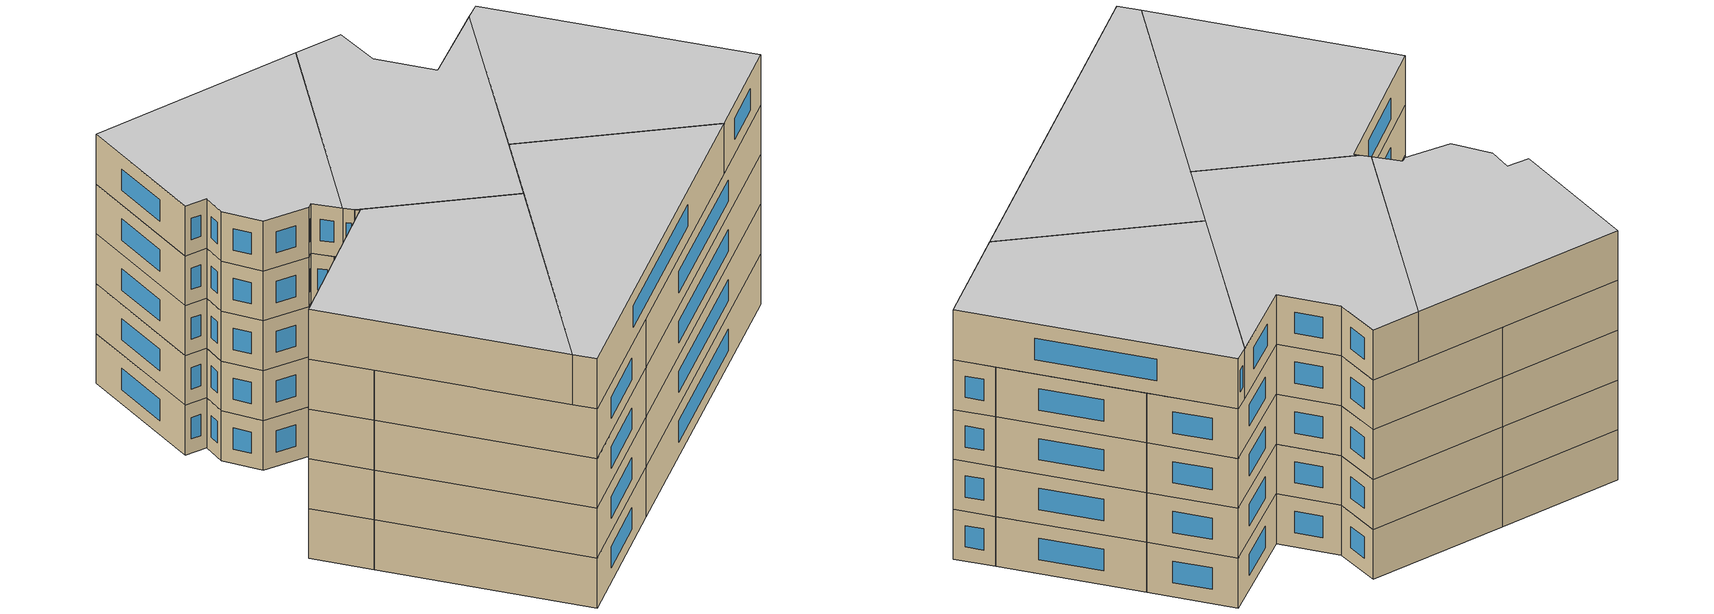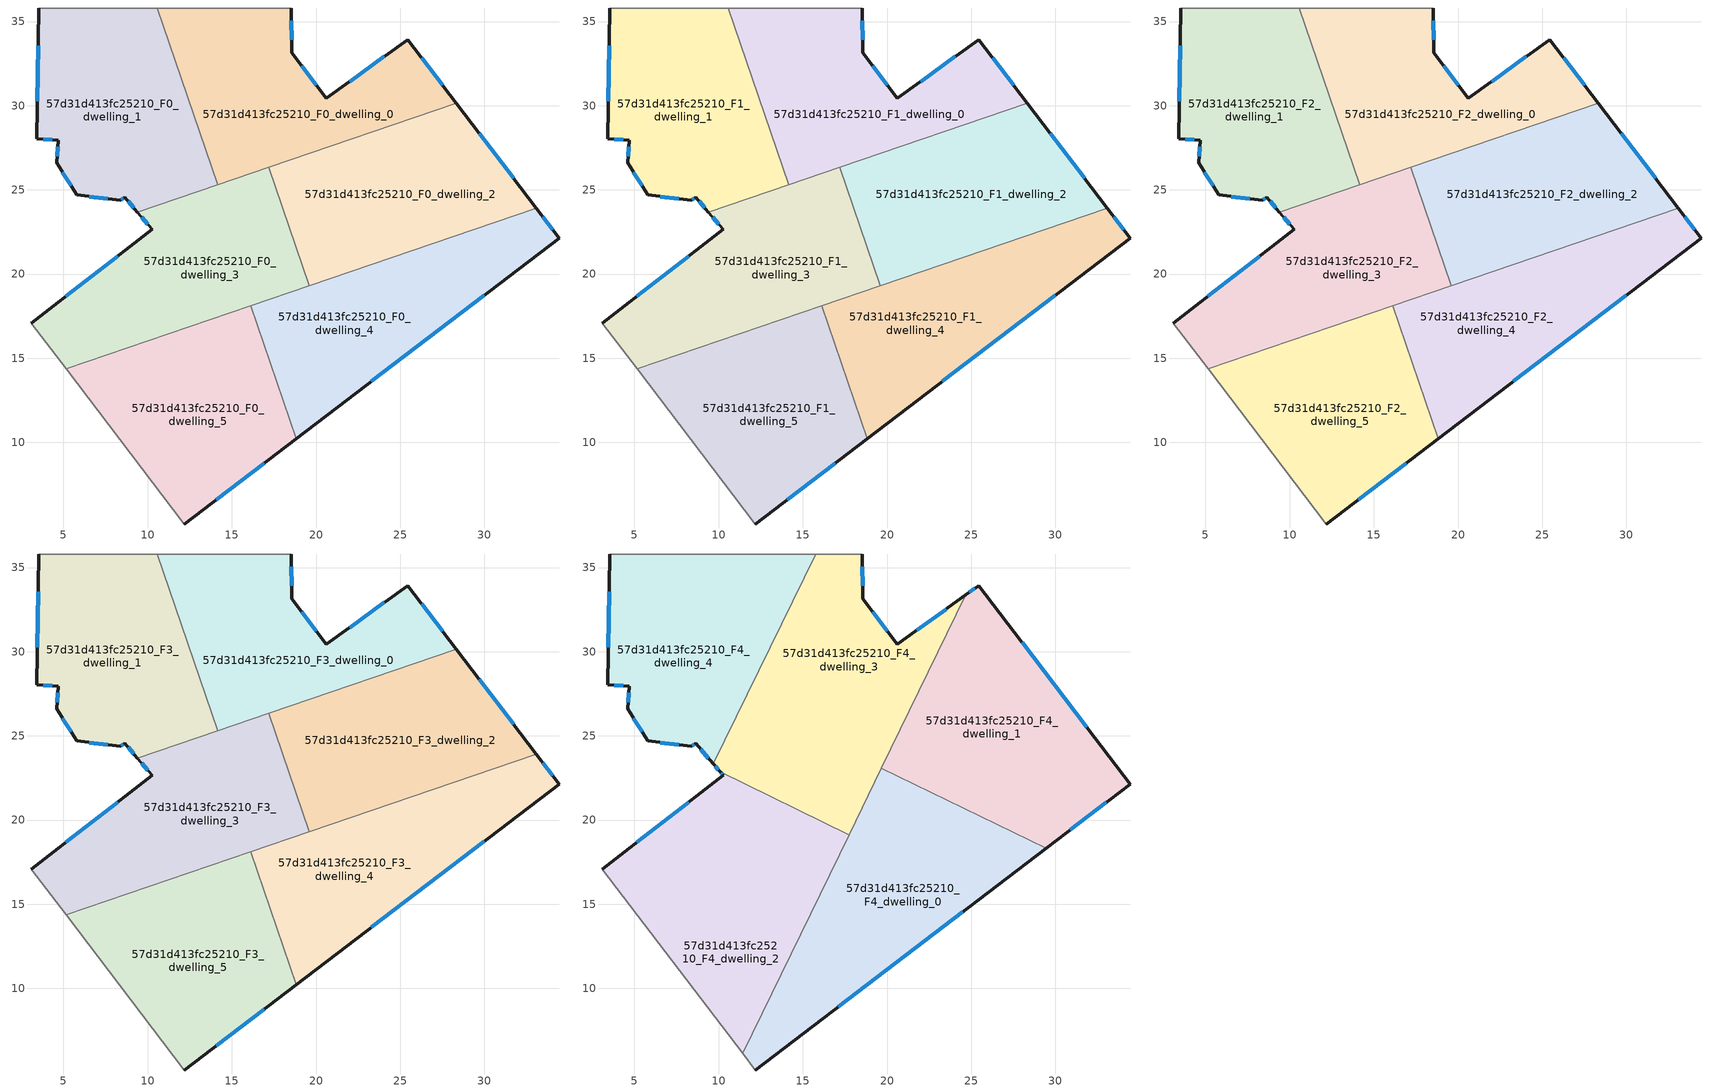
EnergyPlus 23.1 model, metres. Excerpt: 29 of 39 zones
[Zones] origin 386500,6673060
57d31d413fc25210_F0_dwelling_0
 floor ground (EU_floor_Construction): 25.45,33.93 28.34,30.14 14.16,25.3 10.58,35.79 18.53,35.8 18.57,33.14 20.61,30.43 z0
 wall outside (EU_wall_Construction): 28.34,30.14 25.45,33.93 20.61,30.43 18.57,33.14 18.53,35.8 z0:3
 wall to 57d31d413fc25210_F0_dwelling_1 (EU_wall_Construction): 10.58,35.79 14.16,25.3 z0:3
 wall adiabatic (EU_wall_Construction): 18.53,35.8 10.58,35.79 z0:3
 wall to 57d31d413fc25210_F0_dwelling_2 (EU_wall_Construction): 17.21,26.34 28.34,30.14 z0:3
 wall to 57d31d413fc25210_F0_dwelling_3 (EU_wall_Construction): 14.16,25.3 17.21,26.34 z0:3
 window (EU_Window_Construction): 24.06,32.93 21.99,31.43 / 27.51,31.22 26.27,32.85 / 18.56,33.9 18.54,35.04 / 20.03,31.2 19.15,32.37 z0.86:2.14
57d31d413fc25210_F0_dwelling_1
 floor ground (EU_floor_Construction): 10.58,35.79 14.16,25.3 9.4,23.67 8.63,24.58 8.37,24.37 5.8,24.7 4.6,26.61 4.69,27.96 3.42,28.04 3.53,35.78 z0
 wall outside (EU_wall_Construction): 3.53,35.78 3.42,28.04 4.69,27.96 4.6,26.61 5.8,24.7 8.37,24.37 8.63,24.58 9.4,23.67 z0:3
 wall adiabatic (EU_wall_Construction): 10.58,35.79 3.53,35.78 z0:3
 wall to 57d31d413fc25210_F0_dwelling_3 (EU_wall_Construction): 9.4,23.67 14.16,25.3 z0:3
 window (EU_Window_Construction): 4.67,27.57 4.63,26.99 / 3.79,28.02 4.33,27.98 / 3.5,33.57 3.45,30.25 / 8.85,24.32 9.18,23.93 / 8.44,24.43 8.56,24.52 / 6.53,24.61 7.64,24.46 / 4.94,26.06 5.46,25.24 z0.86:2.14
57d31d413fc25210_F0_dwelling_2
 floor ground (EU_floor_Construction): 28.34,30.14 33.09,23.91 19.61,19.3 17.21,26.34 z0
 wall outside (EU_wall_Construction): 33.09,23.91 28.34,30.14 z0:3
 wall to 57d31d413fc25210_F0_dwelling_3 (EU_wall_Construction): 17.21,26.34 19.61,19.3 z0:3
 wall to 57d31d413fc25210_F0_dwelling_4 (EU_wall_Construction): 19.61,19.3 33.09,23.91 z0:3
 window (EU_Window_Construction): 31.73,25.69 29.7,28.36 z0.86:2.14
57d31d413fc25210_F0_dwelling_3
 floor ground (EU_floor_Construction): 17.21,26.34 19.61,19.3 5.16,14.37 3.09,17.08 10.27,22.66 9.4,23.67 z0
 wall outside (EU_wall_Construction): 9.4,23.67 10.27,22.66 3.09,17.08 z0:3
 wall adiabatic (EU_wall_Construction): 3.09,17.08 5.16,14.37 z0:3
 wall to 57d31d413fc25210_F0_dwelling_5 (EU_wall_Construction): 5.16,14.37 16.12,18.12 z0:3
 wall to 57d31d413fc25210_F0_dwelling_4 (EU_wall_Construction): 16.12,18.12 19.61,19.3 z0:3
 window (EU_Window_Construction): 8.22,21.07 5.14,18.67 / 9.65,23.38 10.02,22.95 z0.86:2.14
57d31d413fc25210_F0_dwelling_4
 floor ground (EU_floor_Construction): 33.09,23.91 34.44,22.14 18.82,10.22 16.12,18.12 z0
 wall outside (EU_wall_Construction): 18.82,10.22 34.44,22.14 33.09,23.91 z0:3
 wall to 57d31d413fc25210_F0_dwelling_5 (EU_wall_Construction): 16.12,18.12 18.82,10.22 z0:3
 window (EU_Window_Construction): 34.06,22.64 33.48,23.4 / 23.28,13.62 29.98,18.73 z0.86:2.14
57d31d413fc25210_F0_dwelling_5
 floor ground (EU_floor_Construction): 16.12,18.12 18.82,10.22 12.19,5.16 5.16,14.37 z0
 wall outside (EU_wall_Construction): 12.19,5.16 18.82,10.22 z0:3
 wall adiabatic (EU_wall_Construction): 5.16,14.37 12.19,5.16 z0:3
 window (EU_Window_Construction): 14.08,6.6 16.92,8.77 z0.86:2.14
57d31d413fc25210_F1_dwelling_0
 floor to 57d31d413fc25210_F0_dwelling_0 (EU_floor_Construction): 25.45,33.93 28.34,30.14 14.16,25.3 10.58,35.79 18.53,35.8 18.57,33.14 20.61,30.43 z3
 wall outside (EU_wall_Construction): 28.34,30.14 25.45,33.93 20.61,30.43 18.57,33.14 18.53,35.8 z3:6
 wall to 57d31d413fc25210_F1_dwelling_1 (EU_wall_Construction): 10.58,35.79 14.16,25.3 z3:6
 wall adiabatic (EU_wall_Construction): 18.53,35.8 10.58,35.79 z3:6
 wall to 57d31d413fc25210_F1_dwelling_2 (EU_wall_Construction): 17.21,26.34 28.34,30.14 z3:6
 wall to 57d31d413fc25210_F1_dwelling_3 (EU_wall_Construction): 14.16,25.3 17.21,26.34 z3:6
 window (EU_Window_Construction): 24.06,32.93 21.99,31.43 / 27.51,31.22 26.27,32.85 / 18.56,33.9 18.54,35.04 / 20.03,31.2 19.15,32.37 z3.86:5.14
57d31d413fc25210_F1_dwelling_1
 floor to 57d31d413fc25210_F0_dwelling_1 (EU_floor_Construction): 10.58,35.79 14.16,25.3 9.4,23.67 8.63,24.58 8.37,24.37 5.8,24.7 4.6,26.61 4.69,27.96 3.42,28.04 3.53,35.78 z3
 wall outside (EU_wall_Construction): 3.53,35.78 3.42,28.04 4.69,27.96 4.6,26.61 5.8,24.7 8.37,24.37 8.63,24.58 9.4,23.67 z3:6
 wall adiabatic (EU_wall_Construction): 10.58,35.79 3.53,35.78 z3:6
 wall to 57d31d413fc25210_F1_dwelling_3 (EU_wall_Construction): 9.4,23.67 14.16,25.3 z3:6
 window (EU_Window_Construction): 4.67,27.57 4.63,26.99 / 3.79,28.02 4.33,27.98 / 3.5,33.57 3.45,30.25 / 8.85,24.32 9.18,23.93 / 8.44,24.43 8.56,24.52 / 6.53,24.61 7.64,24.46 / 4.94,26.06 5.46,25.24 z3.86:5.14
57d31d413fc25210_F1_dwelling_2
 floor to 57d31d413fc25210_F0_dwelling_2 (EU_floor_Construction): 28.34,30.14 33.09,23.91 19.61,19.3 17.21,26.34 z3
 wall outside (EU_wall_Construction): 33.09,23.91 28.34,30.14 z3:6
 wall to 57d31d413fc25210_F1_dwelling_3 (EU_wall_Construction): 17.21,26.34 19.61,19.3 z3:6
 wall to 57d31d413fc25210_F1_dwelling_4 (EU_wall_Construction): 19.61,19.3 33.09,23.91 z3:6
 window (EU_Window_Construction): 31.73,25.69 29.7,28.36 z3.86:5.14
57d31d413fc25210_F1_dwelling_3
 floor to 57d31d413fc25210_F0_dwelling_3 (EU_floor_Construction): 17.21,26.34 19.61,19.3 5.16,14.37 3.09,17.08 10.27,22.66 9.4,23.67 z3
 wall outside (EU_wall_Construction): 9.4,23.67 10.27,22.66 3.09,17.08 z3:6
 wall adiabatic (EU_wall_Construction): 3.09,17.08 5.16,14.37 z3:6
 wall to 57d31d413fc25210_F1_dwelling_5 (EU_wall_Construction): 5.16,14.37 16.12,18.12 z3:6
 wall to 57d31d413fc25210_F1_dwelling_4 (EU_wall_Construction): 16.12,18.12 19.61,19.3 z3:6
 window (EU_Window_Construction): 8.22,21.07 5.14,18.67 / 9.65,23.38 10.02,22.95 z3.86:5.14
57d31d413fc25210_F1_dwelling_4
 floor to 57d31d413fc25210_F0_dwelling_4 (EU_floor_Construction): 33.09,23.91 34.44,22.14 18.82,10.22 16.12,18.12 z3
 wall outside (EU_wall_Construction): 18.82,10.22 34.44,22.14 33.09,23.91 z3:6
 wall to 57d31d413fc25210_F1_dwelling_5 (EU_wall_Construction): 16.12,18.12 18.82,10.22 z3:6
 window (EU_Window_Construction): 34.06,22.64 33.48,23.4 / 23.28,13.62 29.98,18.73 z3.86:5.14
57d31d413fc25210_F1_dwelling_5
 floor to 57d31d413fc25210_F0_dwelling_5 (EU_floor_Construction): 16.12,18.12 18.82,10.22 12.19,5.16 5.16,14.37 z3
 wall outside (EU_wall_Construction): 12.19,5.16 18.82,10.22 z3:6
 wall adiabatic (EU_wall_Construction): 5.16,14.37 12.19,5.16 z3:6
 window (EU_Window_Construction): 14.08,6.6 16.92,8.77 z3.86:5.14
57d31d413fc25210_F2_dwelling_0
 floor to 57d31d413fc25210_F1_dwelling_0 (EU_floor_Construction): 25.45,33.93 28.34,30.14 14.16,25.3 10.58,35.79 18.53,35.8 18.57,33.14 20.61,30.43 z6
 wall outside (EU_wall_Construction): 28.34,30.14 25.45,33.93 20.61,30.43 18.57,33.14 18.53,35.8 z6:9
 wall to 57d31d413fc25210_F2_dwelling_1 (EU_wall_Construction): 10.58,35.79 14.16,25.3 z6:9
 wall adiabatic (EU_wall_Construction): 18.53,35.8 10.58,35.79 z6:9
 wall to 57d31d413fc25210_F2_dwelling_2 (EU_wall_Construction): 17.21,26.34 28.34,30.14 z6:9
 wall to 57d31d413fc25210_F2_dwelling_3 (EU_wall_Construction): 14.16,25.3 17.21,26.34 z6:9
 window (EU_Window_Construction): 24.06,32.93 21.99,31.43 / 27.51,31.22 26.27,32.85 / 18.56,33.9 18.54,35.04 / 20.03,31.2 19.15,32.37 z6.86:8.14
57d31d413fc25210_F2_dwelling_1
 floor to 57d31d413fc25210_F1_dwelling_1 (EU_floor_Construction): 10.58,35.79 14.16,25.3 9.4,23.67 8.63,24.58 8.37,24.37 5.8,24.7 4.6,26.61 4.69,27.96 3.42,28.04 3.53,35.78 z6
 wall outside (EU_wall_Construction): 3.53,35.78 3.42,28.04 4.69,27.96 4.6,26.61 5.8,24.7 8.37,24.37 8.63,24.58 9.4,23.67 z6:9
 wall adiabatic (EU_wall_Construction): 10.58,35.79 3.53,35.78 z6:9
 wall to 57d31d413fc25210_F2_dwelling_3 (EU_wall_Construction): 9.4,23.67 14.16,25.3 z6:9
 window (EU_Window_Construction): 4.67,27.57 4.63,26.99 / 3.79,28.02 4.33,27.98 / 3.5,33.57 3.45,30.25 / 8.85,24.32 9.18,23.93 / 8.44,24.43 8.56,24.52 / 6.53,24.61 7.64,24.46 / 4.94,26.06 5.46,25.24 z6.86:8.14
57d31d413fc25210_F2_dwelling_2
 floor to 57d31d413fc25210_F1_dwelling_2 (EU_floor_Construction): 28.34,30.14 33.09,23.91 19.61,19.3 17.21,26.34 z6
 wall outside (EU_wall_Construction): 33.09,23.91 28.34,30.14 z6:9
 wall to 57d31d413fc25210_F2_dwelling_3 (EU_wall_Construction): 17.21,26.34 19.61,19.3 z6:9
 wall to 57d31d413fc25210_F2_dwelling_4 (EU_wall_Construction): 19.61,19.3 33.09,23.91 z6:9
 window (EU_Window_Construction): 31.73,25.69 29.7,28.36 z6.86:8.14
57d31d413fc25210_F2_dwelling_3
 floor to 57d31d413fc25210_F1_dwelling_3 (EU_floor_Construction): 17.21,26.34 19.61,19.3 5.16,14.37 3.09,17.08 10.27,22.66 9.4,23.67 z6
 wall outside (EU_wall_Construction): 9.4,23.67 10.27,22.66 3.09,17.08 z6:9
 wall adiabatic (EU_wall_Construction): 3.09,17.08 5.16,14.37 z6:9
 wall to 57d31d413fc25210_F2_dwelling_5 (EU_wall_Construction): 5.16,14.37 16.12,18.12 z6:9
 wall to 57d31d413fc25210_F2_dwelling_4 (EU_wall_Construction): 16.12,18.12 19.61,19.3 z6:9
 window (EU_Window_Construction): 8.22,21.07 5.14,18.67 / 9.65,23.38 10.02,22.95 z6.86:8.14
57d31d413fc25210_F2_dwelling_4
 floor to 57d31d413fc25210_F1_dwelling_4 (EU_floor_Construction): 33.09,23.91 34.44,22.14 18.82,10.22 16.12,18.12 z6
 wall outside (EU_wall_Construction): 18.82,10.22 34.44,22.14 33.09,23.91 z6:9
 wall to 57d31d413fc25210_F2_dwelling_5 (EU_wall_Construction): 16.12,18.12 18.82,10.22 z6:9
 window (EU_Window_Construction): 34.06,22.64 33.48,23.4 / 23.28,13.62 29.98,18.73 z6.86:8.14
57d31d413fc25210_F2_dwelling_5
 floor to 57d31d413fc25210_F1_dwelling_5 (EU_floor_Construction): 16.12,18.12 18.82,10.22 12.19,5.16 5.16,14.37 z6
 wall outside (EU_wall_Construction): 12.19,5.16 18.82,10.22 z6:9
 wall adiabatic (EU_wall_Construction): 5.16,14.37 12.19,5.16 z6:9
 window (EU_Window_Construction): 14.08,6.6 16.92,8.77 z6.86:8.14
57d31d413fc25210_F3_dwelling_0
 floor to 57d31d413fc25210_F2_dwelling_0 (EU_floor_Construction): 25.45,33.93 28.34,30.14 14.16,25.3 10.58,35.79 18.53,35.8 18.57,33.14 20.61,30.43 z9
 wall outside (EU_wall_Construction): 28.34,30.14 25.45,33.93 20.61,30.43 18.57,33.14 18.53,35.8 z9:12
 wall to 57d31d413fc25210_F3_dwelling_1 (EU_wall_Construction): 10.58,35.79 14.16,25.3 z9:12
 wall adiabatic (EU_wall_Construction): 18.53,35.8 10.58,35.79 z9:12
 wall to 57d31d413fc25210_F3_dwelling_2 (EU_wall_Construction): 17.21,26.34 28.34,30.14 z9:12
 wall to 57d31d413fc25210_F3_dwelling_3 (EU_wall_Construction): 14.16,25.3 17.21,26.34 z9:12
 window (EU_Window_Construction): 24.06,32.93 21.99,31.43 / 27.51,31.22 26.27,32.85 / 18.56,33.9 18.54,35.04 / 20.03,31.2 19.15,32.37 z9.86:11.14
57d31d413fc25210_F3_dwelling_1
 floor to 57d31d413fc25210_F2_dwelling_1 (EU_floor_Construction): 10.58,35.79 14.16,25.3 9.4,23.67 8.63,24.58 8.37,24.37 5.8,24.7 4.6,26.61 4.69,27.96 3.42,28.04 3.53,35.78 z9
 wall outside (EU_wall_Construction): 3.53,35.78 3.42,28.04 4.69,27.96 4.6,26.61 5.8,24.7 8.37,24.37 8.63,24.58 9.4,23.67 z9:12
 wall adiabatic (EU_wall_Construction): 10.58,35.79 3.53,35.78 z9:12
 wall to 57d31d413fc25210_F3_dwelling_3 (EU_wall_Construction): 9.4,23.67 14.16,25.3 z9:12
 window (EU_Window_Construction): 4.67,27.57 4.63,26.99 / 3.79,28.02 4.33,27.98 / 3.5,33.57 3.45,30.25 / 8.85,24.32 9.18,23.93 / 8.44,24.43 8.56,24.52 / 6.53,24.61 7.64,24.46 / 4.94,26.06 5.46,25.24 z9.86:11.14
57d31d413fc25210_F3_dwelling_2
 floor to 57d31d413fc25210_F2_dwelling_2 (EU_floor_Construction): 28.34,30.14 33.09,23.91 19.61,19.3 17.21,26.34 z9
 wall outside (EU_wall_Construction): 33.09,23.91 28.34,30.14 z9:12
 wall to 57d31d413fc25210_F3_dwelling_3 (EU_wall_Construction): 17.21,26.34 19.61,19.3 z9:12
 wall to 57d31d413fc25210_F3_dwelling_4 (EU_wall_Construction): 19.61,19.3 33.09,23.91 z9:12
 window (EU_Window_Construction): 31.73,25.69 29.7,28.36 z9.86:11.14
57d31d413fc25210_F3_dwelling_3
 floor to 57d31d413fc25210_F2_dwelling_3 (EU_floor_Construction): 17.21,26.34 19.61,19.3 5.16,14.37 3.09,17.08 10.27,22.66 9.4,23.67 z9
 wall outside (EU_wall_Construction): 9.4,23.67 10.27,22.66 3.09,17.08 z9:12
 wall adiabatic (EU_wall_Construction): 3.09,17.08 5.16,14.37 z9:12
 wall to 57d31d413fc25210_F3_dwelling_5 (EU_wall_Construction): 5.16,14.37 16.12,18.12 z9:12
 wall to 57d31d413fc25210_F3_dwelling_4 (EU_wall_Construction): 16.12,18.12 19.61,19.3 z9:12
 window (EU_Window_Construction): 8.22,21.07 5.14,18.67 / 9.65,23.38 10.02,22.95 z9.86:11.14
57d31d413fc25210_F3_dwelling_4
 floor to 57d31d413fc25210_F2_dwelling_4 (EU_floor_Construction): 33.09,23.91 34.44,22.14 18.82,10.22 16.12,18.12 z9
 wall outside (EU_wall_Construction): 18.82,10.22 34.44,22.14 33.09,23.91 z9:12
 wall to 57d31d413fc25210_F3_dwelling_5 (EU_wall_Construction): 16.12,18.12 18.82,10.22 z9:12
 window (EU_Window_Construction): 34.06,22.64 33.48,23.4 / 23.28,13.62 29.98,18.73 z9.86:11.14
57d31d413fc25210_F3_dwelling_5
 floor to 57d31d413fc25210_F2_dwelling_5 (EU_floor_Construction): 16.12,18.12 18.82,10.22 12.19,5.16 5.16,14.37 z9
 wall outside (EU_wall_Construction): 12.19,5.16 18.82,10.22 z9:12
 wall adiabatic (EU_wall_Construction): 5.16,14.37 12.19,5.16 z9:12
 window (EU_Window_Construction): 14.08,6.6 16.92,8.77 z9.86:11.14
 ceiling adiabatic (EU_roof_Construction): 11.42,6.16 16.59,16.76 16.12,18.12 5.16,14.37 z12
57d31d413fc25210_F4_dwelling_0
 floor to 57d31d413fc25210_F3_dwelling_4 (EU_floor_Construction): 29.44,18.32 18.82,10.22 16.59,16.76 17.47,18.57 24.2,20.87 z12
 floor to 57d31d413fc25210_F3_dwelling_5 (EU_floor_Construction): 16.59,16.76 18.82,10.22 12.19,5.16 11.42,6.16 z12
 floor to 57d31d413fc25210_F3_dwelling_2 (EU_floor_Construction): 24.2,20.87 19.61,19.3 18.87,21.46 19.66,23.08 z12
 floor to 57d31d413fc25210_F3_dwelling_3 (EU_floor_Construction): 18.87,21.46 19.61,19.3 17.47,18.57 z12
 wall outside (EU_wall_Construction): 12.19,5.16 29.44,18.32 z12:15
 wall to 57d31d413fc25210_F4_dwelling_1 (EU_wall_Construction): 29.44,18.32 19.66,23.08 z12:15
 wall adiabatic (EU_wall_Construction): 11.42,6.16 12.19,5.16 z12:15
 wall to 57d31d413fc25210_F4_dwelling_2 (EU_wall_Construction): 17.74,19.14 11.42,6.16 z12:15
 wall to 57d31d413fc25210_F4_dwelling_3 (EU_wall_Construction): 19.66,23.08 17.74,19.14 z12:15
 window (EU_Window_Construction): 17.12,8.92 24.51,14.56 z12.86:14.14
 ceiling to 57d31d413fc25210_F5_dwelling_0 (EU_floor_Construction): 29.44,18.32 19.66,23.08 11.42,6.16 12.19,5.16 z15
57d31d413fc25210_F4_dwelling_1
 floor to 57d31d413fc25210_F3_dwelling_2 (EU_floor_Construction): 28.34,30.14 33.09,23.91 24.2,20.87 19.66,23.08 22.05,27.99 z12
 floor to 57d31d413fc25210_F3_dwelling_0 (EU_floor_Construction): 25.45,33.93 28.34,30.14 22.05,27.99 24.67,33.37 z12
 floor to 57d31d413fc25210_F3_dwelling_4 (EU_floor_Construction): 33.09,23.91 34.44,22.14 29.44,18.32 24.2,20.87 z12
 wall outside (EU_wall_Construction): 29.44,18.32 34.44,22.14 25.45,33.93 24.67,33.37 z12:15
 wall to 57d31d413fc25210_F4_dwelling_3 (EU_wall_Construction): 24.67,33.37 19.66,23.08 z12:15
 window (EU_Window_Construction): 31.87,25.51 28.02,30.56 / 30.87,19.41 33.01,21.05 / 25.23,33.77 24.89,33.53 z12.86:14.14
 ceiling to 57d31d413fc25210_F5_dwelling_1 (EU_floor_Construction): 34.44,22.14 25.45,33.93 24.67,33.37 19.66,23.08 29.44,18.32 z15
57d31d413fc25210_F4_dwelling_2
 floor adiabatic (EU_floor_Construction): 16.12,18.12 16.59,16.76 11.42,6.16 5.16,14.37 z12
 floor to 57d31d413fc25210_F3_dwelling_3 (EU_floor_Construction): 17.74,19.14 17.47,18.57 5.16,14.37 3.09,17.08 10.27,22.66 10.09,22.86 z12
 floor to 57d31d413fc25210_F3_dwelling_4 (EU_floor_Construction): 17.47,18.57 16.59,16.76 16.12,18.12 z12
 wall outside (EU_wall_Construction): 10.09,22.86 10.27,22.66 3.09,17.08 z12:15
 wall to 57d31d413fc25210_F4_dwelling_3 (EU_wall_Construction): 17.74,19.14 10.09,22.86 z12:15
 wall adiabatic (EU_wall_Construction): 3.09,17.08 11.42,6.16 z12:15
 window (EU_Window_Construction): 8.22,21.07 5.14,18.67 / 10.14,22.8 10.22,22.72 z12.86:14.14
 ceiling to 57d31d413fc25210_F5_dwelling_2 (EU_floor_Construction): 11.42,6.16 17.74,19.14 10.09,22.86 10.27,22.66 3.09,17.08 z15
57d31d413fc25210_F4_dwelling_3
 floor to 57d31d413fc25210_F3_dwelling_0 (EU_floor_Construction): 24.67,33.37 22.05,27.99 14.16,25.3 12.72,29.54 15.76,35.8 18.53,35.8 18.57,33.14 20.61,30.43 z12
 floor to 57d31d413fc25210_F3_dwelling_2 (EU_floor_Construction): 22.05,27.99 18.87,21.46 17.21,26.34 z12
 floor to 57d31d413fc25210_F3_dwelling_1 (EU_floor_Construction): 12.72,29.54 14.16,25.3 9.95,23.86 z12
 floor to 57d31d413fc25210_F3_dwelling_3 (EU_floor_Construction): 17.21,26.34 18.87,21.46 17.74,19.14 10.09,22.86 9.69,23.33 9.95,23.86 z12
 wall outside (EU_wall_Construction): 24.67,33.37 20.61,30.43 18.57,33.14 18.53,35.8 / 9.69,23.33 10.09,22.86 z12:15
 wall to 57d31d413fc25210_F4_dwelling_4 (EU_wall_Construction): 15.76,35.8 9.69,23.33 z12:15
 wall adiabatic (EU_wall_Construction): 18.53,35.8 15.76,35.8 z12:15
 window (EU_Window_Construction): 20.03,31.2 19.15,32.37 / 23.51,32.53 21.77,31.27 / 9.81,23.2 9.98,23 / 18.56,33.9 18.54,35.04 z12.86:14.14
 ceiling to 57d31d413fc25210_F5_dwelling_3 (EU_floor_Construction): 17.74,19.14 24.67,33.37 20.61,30.43 18.57,33.14 18.53,35.8 15.76,35.8 9.69,23.33 10.09,22.86 z15
57d31d413fc25210_F4_dwelling_4
 floor to 57d31d413fc25210_F3_dwelling_1 (EU_floor_Construction): 10.58,35.79 12.72,29.54 9.95,23.86 9.4,23.68 8.63,24.58 8.37,24.37 5.8,24.7 4.6,26.61 4.69,27.96 3.42,28.04 3.53,35.78 z12
 floor to 57d31d413fc25210_F3_dwelling_0 (EU_floor_Construction): 15.76,35.8 12.72,29.54 10.58,35.79 z12
 floor to 57d31d413fc25210_F3_dwelling_3 (EU_floor_Construction): 9.95,23.86 9.69,23.33 9.4,23.68 z12
 wall outside (EU_wall_Construction): 3.53,35.78 3.42,28.04 4.69,27.96 4.6,26.61 5.8,24.7 8.37,24.37 8.63,24.58 9.69,23.33 z12:15
 wall adiabatic (EU_wall_Construction): 15.76,35.8 3.53,35.78 z12:15
 window (EU_Window_Construction): 4.94,26.06 5.46,25.24 / 4.67,27.57 4.63,26.99 / 3.79,28.02 4.33,27.98 / 3.5,33.57 3.45,30.25 / 8.93,24.22 9.39,23.69 / 8.44,24.43 8.56,24.52 / 6.53,24.61 7.64,24.46 z12.86:14.14
 ceiling to 57d31d413fc25210_F5_dwelling_4 (EU_floor_Construction): 9.69,23.33 15.76,35.8 3.53,35.78 3.42,28.04 4.69,27.96 4.6,26.61 5.8,24.7 8.37,24.37 8.63,24.58 z15
[Building]
EU S2 Campaign: North Axis=0; Terrain=City; Solar Distribution=FullExterior
[Site:Location]
Helsinki-Vantaa.AP: Latitude=60.317; Longitude=24.963; Time Zone=2; Elevation=54.6
[SizingPeriod:WeatherFileDays]
AnnualSizingPeriod: Begin Month=1; Begin Day of Month=1; End Month=12; End Day of Month=31; Day of Week for Start Day=Monday; Use Weather File Daylight Saving Period=No; Use Weather File Rain and Snow Indicators=No
[MATERIAL]
EU_InternalMass_Material: Roughness=MediumRough; Thickness=0.1; Conductivity=1; Density=1800; Specific Heat=900; Thermal Absorptance=0.9; Solar Absorptance=0.7; Visible Absorptance=0.7
[MATERIAL:NOMASS] Roughness=MediumRough; Thermal Absorptance=0.9; Solar Absorptance=0.7; Visible Absorptance=0.7
Name | Thermal Resistance
EU_wall_NoMass | 1.10183
EU_roof_NoMass; EU_floor_NoMass | 1.70606
[WINDOWMATERIAL:SIMPLEGLAZINGSYSTEM]
EU_Window_SimpleGlazing: UFactor=3.11035; Solar Heat Gain Coefficient=0.8; Visible Transmittance=0.8
[CONSTRUCTION]
EU_wall_Construction: EU_wall_NoMass
EU_roof_Construction: EU_roof_NoMass
EU_floor_Construction: EU_floor_NoMass
EU_Window_Construction: EU_Window_SimpleGlazing
EU_InternalMass_Construction: EU_InternalMass_Material
[ZONE] Type=1; Multiplier=1; Ceiling Height=autocalculate; Floor Area=autocalculate; Part of Total Floor Area=Yes
Name | Volume
57d31d413fc25210_F0_dwelling_0; 57d31d413fc25210_F1_dwelling_0; 57d31d413fc25210_F2_dwelling_0; 57d31d413fc25210_F3_dwelling_0 | 290.093
57d31d413fc25210_F4_dwelling_0 | 348.089
57d31d413fc25210_F0_dwelling_1; 57d31d413fc25210_F1_dwelling_1; 57d31d413fc25210_F2_dwelling_1; 57d31d413fc25210_F3_dwelling_1 | 290.08
57d31d413fc25210_F4_dwelling_1 | 348.073
57d31d413fc25210_F0_dwelling_2; 57d31d413fc25210_F1_dwelling_2; 57d31d413fc25210_F2_dwelling_2; 57d31d413fc25210_F3_dwelling_2 | 290.047
57d31d413fc25210_F4_dwelling_2 | 367.548
57d31d413fc25210_F0_dwelling_3; 57d31d413fc25210_F1_dwelling_3; 57d31d413fc25210_F2_dwelling_3; 57d31d413fc25210_F3_dwelling_3 | 290.068
57d31d413fc25210_F4_dwelling_3 | 367.556
57d31d413fc25210_F0_dwelling_4; 57d31d413fc25210_F1_dwelling_4; 57d31d413fc25210_F2_dwelling_4; 57d31d413fc25210_F3_dwelling_4 | 290.058
57d31d413fc25210_F4_dwelling_4 | 309.133
57d31d413fc25210_F0_dwelling_5; 57d31d413fc25210_F1_dwelling_5; 57d31d413fc25210_F2_dwelling_5; 57d31d413fc25210_F3_dwelling_5 | 290.059
[INTERNALMASS] Construction=EU_InternalMass_Construction
Name | Zone or ZoneList | Surface Area
57d31d413fc25210_F0_dwelling_0_EU_InternalMass | 57d31d413fc25210_F0_dwelling_0 | 96.6978
57d31d413fc25210_F0_dwelling_1_EU_InternalMass | 57d31d413fc25210_F0_dwelling_1 | 96.6931
57d31d413fc25210_F0_dwelling_2_EU_InternalMass | 57d31d413fc25210_F0_dwelling_2 | 96.6824
57d31d413fc25210_F0_dwelling_3_EU_InternalMass | 57d31d413fc25210_F0_dwelling_3 | 96.6891
57d31d413fc25210_F0_dwelling_4_EU_InternalMass | 57d31d413fc25210_F0_dwelling_4 | 96.6862
57d31d413fc25210_F0_dwelling_5_EU_InternalMass | 57d31d413fc25210_F0_dwelling_5 | 96.6862
57d31d413fc25210_F1_dwelling_0_EU_InternalMass | 57d31d413fc25210_F1_dwelling_0 | 96.6978
57d31d413fc25210_F1_dwelling_1_EU_InternalMass | 57d31d413fc25210_F1_dwelling_1 | 96.6931
57d31d413fc25210_F1_dwelling_2_EU_InternalMass | 57d31d413fc25210_F1_dwelling_2 | 96.6824
57d31d413fc25210_F1_dwelling_3_EU_InternalMass | 57d31d413fc25210_F1_dwelling_3 | 96.6891
57d31d413fc25210_F1_dwelling_4_EU_InternalMass | 57d31d413fc25210_F1_dwelling_4 | 96.6862
57d31d413fc25210_F1_dwelling_5_EU_InternalMass | 57d31d413fc25210_F1_dwelling_5 | 96.6862
57d31d413fc25210_F2_dwelling_0_EU_InternalMass | 57d31d413fc25210_F2_dwelling_0 | 96.6978
57d31d413fc25210_F2_dwelling_1_EU_InternalMass | 57d31d413fc25210_F2_dwelling_1 | 96.6931
57d31d413fc25210_F2_dwelling_2_EU_InternalMass | 57d31d413fc25210_F2_dwelling_2 | 96.6824
57d31d413fc25210_F2_dwelling_3_EU_InternalMass | 57d31d413fc25210_F2_dwelling_3 | 96.6891
57d31d413fc25210_F2_dwelling_4_EU_InternalMass | 57d31d413fc25210_F2_dwelling_4 | 96.6862
57d31d413fc25210_F2_dwelling_5_EU_InternalMass | 57d31d413fc25210_F2_dwelling_5 | 96.6862
57d31d413fc25210_F3_dwelling_0_EU_InternalMass | 57d31d413fc25210_F3_dwelling_0 | 96.6978
57d31d413fc25210_F3_dwelling_1_EU_InternalMass | 57d31d413fc25210_F3_dwelling_1 | 96.6931
57d31d413fc25210_F3_dwelling_2_EU_InternalMass | 57d31d413fc25210_F3_dwelling_2 | 96.6824
57d31d413fc25210_F3_dwelling_3_EU_InternalMass | 57d31d413fc25210_F3_dwelling_3 | 96.6891
57d31d413fc25210_F3_dwelling_4_EU_InternalMass | 57d31d413fc25210_F3_dwelling_4 | 96.6862
57d31d413fc25210_F3_dwelling_5_EU_InternalMass | 57d31d413fc25210_F3_dwelling_5 | 96.6862
57d31d413fc25210_F4_dwelling_0_EU_InternalMass | 57d31d413fc25210_F4_dwelling_0 | 116.026
57d31d413fc25210_F4_dwelling_1_EU_InternalMass | 57d31d413fc25210_F4_dwelling_1 | 116.021
57d31d413fc25210_F4_dwelling_2_EU_InternalMass | 57d31d413fc25210_F4_dwelling_2 | 122.517
57d31d413fc25210_F4_dwelling_3_EU_InternalMass | 57d31d413fc25210_F4_dwelling_3 | 122.518
57d31d413fc25210_F4_dwelling_4_EU_InternalMass | 57d31d413fc25210_F4_dwelling_4 | 103.044
[OTHEREQUIPMENT] Fuel Type=Electricity; Design Level Calculation Method=Watts/Area; Power per Zone Floor Area=1; Fraction Latent=0; Fraction Radiant=0; Fraction Lost=0; Carbon Dioxide Generation Rate=0; EndUse Subcategory=EU_Step8_InternalGains
Name | Zone or ZoneList or Space or SpaceList | Schedule
EU_Step8_InternalGain_57d31d413fc25210_F0_dwelling_0_f000 | 57d31d413fc25210_F0_dwelling_0 | EU_Step8_GainSchedule_57d31d413fc25210_F0_dwelling_0_f000
EU_Step8_InternalGain_57d31d413fc25210_F0_dwelling_1_f000 | 57d31d413fc25210_F0_dwelling_1 | EU_Step8_GainSchedule_57d31d413fc25210_F0_dwelling_1_f000
EU_Step8_InternalGain_57d31d413fc25210_F0_dwelling_2_f000 | 57d31d413fc25210_F0_dwelling_2 | EU_Step8_GainSchedule_57d31d413fc25210_F0_dwelling_2_f000
EU_Step8_InternalGain_57d31d413fc25210_F0_dwelling_3_f000 | 57d31d413fc25210_F0_dwelling_3 | EU_Step8_GainSchedule_57d31d413fc25210_F0_dwelling_3_f000
EU_Step8_InternalGain_57d31d413fc25210_F0_dwelling_4_f000 | 57d31d413fc25210_F0_dwelling_4 | EU_Step8_GainSchedule_57d31d413fc25210_F0_dwelling_4_f000
EU_Step8_InternalGain_57d31d413fc25210_F0_dwelling_5_f000 | 57d31d413fc25210_F0_dwelling_5 | EU_Step8_GainSchedule_57d31d413fc25210_F0_dwelling_5_f000
EU_Step8_InternalGain_57d31d413fc25210_F1_dwelling_0_f000 | 57d31d413fc25210_F1_dwelling_0 | EU_Step8_GainSchedule_57d31d413fc25210_F1_dwelling_0_f000
EU_Step8_InternalGain_57d31d413fc25210_F1_dwelling_1_f000 | 57d31d413fc25210_F1_dwelling_1 | EU_Step8_GainSchedule_57d31d413fc25210_F1_dwelling_1_f000
EU_Step8_InternalGain_57d31d413fc25210_F1_dwelling_2_f000 | 57d31d413fc25210_F1_dwelling_2 | EU_Step8_GainSchedule_57d31d413fc25210_F1_dwelling_2_f000
EU_Step8_InternalGain_57d31d413fc25210_F1_dwelling_3_f000 | 57d31d413fc25210_F1_dwelling_3 | EU_Step8_GainSchedule_57d31d413fc25210_F1_dwelling_3_f000
EU_Step8_InternalGain_57d31d413fc25210_F1_dwelling_4_f000 | 57d31d413fc25210_F1_dwelling_4 | EU_Step8_GainSchedule_57d31d413fc25210_F1_dwelling_4_f000
EU_Step8_InternalGain_57d31d413fc25210_F1_dwelling_5_f000 | 57d31d413fc25210_F1_dwelling_5 | EU_Step8_GainSchedule_57d31d413fc25210_F1_dwelling_5_f000
EU_Step8_InternalGain_57d31d413fc25210_F2_dwelling_0_f000 | 57d31d413fc25210_F2_dwelling_0 | EU_Step8_GainSchedule_57d31d413fc25210_F2_dwelling_0_f000
EU_Step8_InternalGain_57d31d413fc25210_F2_dwelling_1_f000 | 57d31d413fc25210_F2_dwelling_1 | EU_Step8_GainSchedule_57d31d413fc25210_F2_dwelling_1_f000
EU_Step8_InternalGain_57d31d413fc25210_F2_dwelling_2_f000 | 57d31d413fc25210_F2_dwelling_2 | EU_Step8_GainSchedule_57d31d413fc25210_F2_dwelling_2_f000
EU_Step8_InternalGain_57d31d413fc25210_F2_dwelling_3_f000 | 57d31d413fc25210_F2_dwelling_3 | EU_Step8_GainSchedule_57d31d413fc25210_F2_dwelling_3_f000
EU_Step8_InternalGain_57d31d413fc25210_F2_dwelling_4_f000 | 57d31d413fc25210_F2_dwelling_4 | EU_Step8_GainSchedule_57d31d413fc25210_F2_dwelling_4_f000
EU_Step8_InternalGain_57d31d413fc25210_F2_dwelling_5_f000 | 57d31d413fc25210_F2_dwelling_5 | EU_Step8_GainSchedule_57d31d413fc25210_F2_dwelling_5_f000
EU_Step8_InternalGain_57d31d413fc25210_F3_dwelling_0_f000 | 57d31d413fc25210_F3_dwelling_0 | EU_Step8_GainSchedule_57d31d413fc25210_F3_dwelling_0_f000
EU_Step8_InternalGain_57d31d413fc25210_F3_dwelling_1_f000 | 57d31d413fc25210_F3_dwelling_1 | EU_Step8_GainSchedule_57d31d413fc25210_F3_dwelling_1_f000
EU_Step8_InternalGain_57d31d413fc25210_F3_dwelling_2_f000 | 57d31d413fc25210_F3_dwelling_2 | EU_Step8_GainSchedule_57d31d413fc25210_F3_dwelling_2_f000
EU_Step8_InternalGain_57d31d413fc25210_F3_dwelling_3_f000 | 57d31d413fc25210_F3_dwelling_3 | EU_Step8_GainSchedule_57d31d413fc25210_F3_dwelling_3_f000
EU_Step8_InternalGain_57d31d413fc25210_F3_dwelling_4_f000 | 57d31d413fc25210_F3_dwelling_4 | EU_Step8_GainSchedule_57d31d413fc25210_F3_dwelling_4_f000
EU_Step8_InternalGain_57d31d413fc25210_F3_dwelling_5_f000 | 57d31d413fc25210_F3_dwelling_5 | EU_Step8_GainSchedule_57d31d413fc25210_F3_dwelling_5_f000
EU_Step8_InternalGain_57d31d413fc25210_F4_dwelling_0_f000 | 57d31d413fc25210_F4_dwelling_0 | EU_Step8_GainSchedule_57d31d413fc25210_F4_dwelling_0_f000
EU_Step8_InternalGain_57d31d413fc25210_F4_dwelling_1_f000 | 57d31d413fc25210_F4_dwelling_1 | EU_Step8_GainSchedule_57d31d413fc25210_F4_dwelling_1_f000
EU_Step8_InternalGain_57d31d413fc25210_F4_dwelling_2_f000 | 57d31d413fc25210_F4_dwelling_2 | EU_Step8_GainSchedule_57d31d413fc25210_F4_dwelling_2_f000
EU_Step8_InternalGain_57d31d413fc25210_F4_dwelling_3_f000 | 57d31d413fc25210_F4_dwelling_3 | EU_Step8_GainSchedule_57d31d413fc25210_F4_dwelling_3_f000
EU_Step8_InternalGain_57d31d413fc25210_F4_dwelling_4_f000 | 57d31d413fc25210_F4_dwelling_4 | EU_Step8_GainSchedule_57d31d413fc25210_F4_dwelling_4_f000
[ZONEVENTILATION:DESIGNFLOWRATE] Schedule=EU_AlwaysOn; Design Flow Rate Calculation Method=AirChanges/Hour; Air Changes per Hour=0.756316; Ventilation Type=Natural; Fan Pressure Rise=0; Fan Total Efficiency=1; Constant Term Coefficient=1; Temperature Term Coefficient=0; Velocity Term Coefficient=0; Velocity Squared Term Coefficient=0; Minimum Indoor Temperature=-100; Maximum Indoor Temperature=100; Delta Temperature=-100; Minimum Outdoor Temperature=-100; Maximum Outdoor Temperature=100; Maximum Wind Speed=40
Name | Zone or ZoneList or Space or SpaceList
EU_ConstantAir_57d31d413fc25210_F0_dwelling_0 | 57d31d413fc25210_F0_dwelling_0
EU_ConstantAir_57d31d413fc25210_F0_dwelling_1 | 57d31d413fc25210_F0_dwelling_1
EU_ConstantAir_57d31d413fc25210_F0_dwelling_2 | 57d31d413fc25210_F0_dwelling_2
EU_ConstantAir_57d31d413fc25210_F0_dwelling_3 | 57d31d413fc25210_F0_dwelling_3
EU_ConstantAir_57d31d413fc25210_F0_dwelling_4 | 57d31d413fc25210_F0_dwelling_4
EU_ConstantAir_57d31d413fc25210_F0_dwelling_5 | 57d31d413fc25210_F0_dwelling_5
EU_ConstantAir_57d31d413fc25210_F1_dwelling_0 | 57d31d413fc25210_F1_dwelling_0
EU_ConstantAir_57d31d413fc25210_F1_dwelling_1 | 57d31d413fc25210_F1_dwelling_1
EU_ConstantAir_57d31d413fc25210_F1_dwelling_2 | 57d31d413fc25210_F1_dwelling_2
EU_ConstantAir_57d31d413fc25210_F1_dwelling_3 | 57d31d413fc25210_F1_dwelling_3
EU_ConstantAir_57d31d413fc25210_F1_dwelling_4 | 57d31d413fc25210_F1_dwelling_4
EU_ConstantAir_57d31d413fc25210_F1_dwelling_5 | 57d31d413fc25210_F1_dwelling_5
EU_ConstantAir_57d31d413fc25210_F2_dwelling_0 | 57d31d413fc25210_F2_dwelling_0
EU_ConstantAir_57d31d413fc25210_F2_dwelling_1 | 57d31d413fc25210_F2_dwelling_1
EU_ConstantAir_57d31d413fc25210_F2_dwelling_2 | 57d31d413fc25210_F2_dwelling_2
EU_ConstantAir_57d31d413fc25210_F2_dwelling_3 | 57d31d413fc25210_F2_dwelling_3
EU_ConstantAir_57d31d413fc25210_F2_dwelling_4 | 57d31d413fc25210_F2_dwelling_4
EU_ConstantAir_57d31d413fc25210_F2_dwelling_5 | 57d31d413fc25210_F2_dwelling_5
EU_ConstantAir_57d31d413fc25210_F3_dwelling_0 | 57d31d413fc25210_F3_dwelling_0
EU_ConstantAir_57d31d413fc25210_F3_dwelling_1 | 57d31d413fc25210_F3_dwelling_1
EU_ConstantAir_57d31d413fc25210_F3_dwelling_2 | 57d31d413fc25210_F3_dwelling_2
EU_ConstantAir_57d31d413fc25210_F3_dwelling_3 | 57d31d413fc25210_F3_dwelling_3
EU_ConstantAir_57d31d413fc25210_F3_dwelling_4 | 57d31d413fc25210_F3_dwelling_4
EU_ConstantAir_57d31d413fc25210_F3_dwelling_5 | 57d31d413fc25210_F3_dwelling_5
EU_ConstantAir_57d31d413fc25210_F4_dwelling_0 | 57d31d413fc25210_F4_dwelling_0
EU_ConstantAir_57d31d413fc25210_F4_dwelling_1 | 57d31d413fc25210_F4_dwelling_1
EU_ConstantAir_57d31d413fc25210_F4_dwelling_2 | 57d31d413fc25210_F4_dwelling_2
EU_ConstantAir_57d31d413fc25210_F4_dwelling_3 | 57d31d413fc25210_F4_dwelling_3
EU_ConstantAir_57d31d413fc25210_F4_dwelling_4 | 57d31d413fc25210_F4_dwelling_4
[HVACTEMPLATE:THERMOSTAT] Constant Heating Setpoint=20; Constant Cooling Setpoint=50
EU_HeatOnly_57d31d413fc25210_F0_dwelling_0; EU_HeatOnly_57d31d413fc25210_F0_dwelling_1; EU_HeatOnly_57d31d413fc25210_F0_dwelling_2; EU_HeatOnly_57d31d413fc25210_F0_dwelling_3; EU_HeatOnly_57d31d413fc25210_F0_dwelling_4; EU_HeatOnly_57d31d413fc25210_F0_dwelling_5; EU_HeatOnly_57d31d413fc25210_F1_dwelling_0; EU_HeatOnly_57d31d413fc25210_F1_dwelling_1; EU_HeatOnly_57d31d413fc25210_F1_dwelling_2; EU_HeatOnly_57d31d413fc25210_F1_dwelling_3; EU_HeatOnly_57d31d413fc25210_F1_dwelling_4; EU_HeatOnly_57d31d413fc25210_F1_dwelling_5; EU_HeatOnly_57d31d413fc25210_F2_dwelling_0; EU_HeatOnly_57d31d413fc25210_F2_dwelling_1; EU_HeatOnly_57d31d413fc25210_F2_dwelling_2; EU_HeatOnly_57d31d413fc25210_F2_dwelling_3; EU_HeatOnly_57d31d413fc25210_F2_dwelling_4; EU_HeatOnly_57d31d413fc25210_F2_dwelling_5; EU_HeatOnly_57d31d413fc25210_F3_dwelling_0; EU_HeatOnly_57d31d413fc25210_F3_dwelling_1; EU_HeatOnly_57d31d413fc25210_F3_dwelling_2; EU_HeatOnly_57d31d413fc25210_F3_dwelling_3; EU_HeatOnly_57d31d413fc25210_F3_dwelling_4; EU_HeatOnly_57d31d413fc25210_F3_dwelling_5; EU_HeatOnly_57d31d413fc25210_F4_dwelling_0; EU_HeatOnly_57d31d413fc25210_F4_dwelling_1; EU_HeatOnly_57d31d413fc25210_F4_dwelling_2; EU_HeatOnly_57d31d413fc25210_F4_dwelling_3; EU_HeatOnly_57d31d413fc25210_F4_dwelling_4; EU_HeatOnly_57d31d413fc25210_F5_dwelling_0; EU_HeatOnly_57d31d413fc25210_F5_dwelling_1; EU_HeatOnly_57d31d413fc25210_F5_dwelling_2; EU_HeatOnly_57d31d413fc25210_F5_dwelling_3; EU_HeatOnly_57d31d413fc25210_F5_dwelling_4; EU_HeatOnly_57d31d413fc25210_F6_dwelling_0; EU_HeatOnly_57d31d413fc25210_F6_dwelling_1; EU_HeatOnly_57d31d413fc25210_F6_dwelling_2; EU_HeatOnly_57d31d413fc25210_F6_dwelling_3; EU_HeatOnly_57d31d413fc25210_F6_dwelling_4
[HVACTEMPLATE:ZONE:IDEALLOADSAIRSYSTEM] System Availability Schedule=EU_AlwaysOn; Maximum Heating Supply Air Temperature=50; Minimum Cooling Supply Air Temperature=13; Maximum Heating Supply Air Humidity Ratio=0.0156; Minimum Cooling Supply Air Humidity Ratio=0.0077; Heating Limit=NoLimit; Cooling Limit=NoLimit; Heating Availability Schedule=EU_AlwaysOn; Cooling Availability Schedule=EU_CoolingOff; Dehumidification Control Type=ConstantSensibleHeatRatio; Cooling Sensible Heat Ratio=0.7; Dehumidification Setpoint=60; Humidification Control Type=None; Humidification Setpoint=30; Outdoor Air Method=None; Outdoor Air Flow Rate per Person=0.00944; Outdoor Air Flow Rate per Zone Floor Area=0; Outdoor Air Flow Rate per Zone=0; Demand Controlled Ventilation Type=None; Outdoor Air Economizer Type=NoEconomizer; Heat Recovery Type=None; Sensible Heat Recovery Effectiveness=0.7; Latent Heat Recovery Effectiveness=0.65
Name | Template Thermostat
57d31d413fc25210_F0_dwelling_0 | EU_HeatOnly_57d31d413fc25210_F0_dwelling_0
57d31d413fc25210_F0_dwelling_1 | EU_HeatOnly_57d31d413fc25210_F0_dwelling_1
57d31d413fc25210_F0_dwelling_2 | EU_HeatOnly_57d31d413fc25210_F0_dwelling_2
57d31d413fc25210_F0_dwelling_3 | EU_HeatOnly_57d31d413fc25210_F0_dwelling_3
57d31d413fc25210_F0_dwelling_4 | EU_HeatOnly_57d31d413fc25210_F0_dwelling_4
57d31d413fc25210_F0_dwelling_5 | EU_HeatOnly_57d31d413fc25210_F0_dwelling_5
57d31d413fc25210_F1_dwelling_0 | EU_HeatOnly_57d31d413fc25210_F1_dwelling_0
57d31d413fc25210_F1_dwelling_1 | EU_HeatOnly_57d31d413fc25210_F1_dwelling_1
57d31d413fc25210_F1_dwelling_2 | EU_HeatOnly_57d31d413fc25210_F1_dwelling_2
57d31d413fc25210_F1_dwelling_3 | EU_HeatOnly_57d31d413fc25210_F1_dwelling_3
57d31d413fc25210_F1_dwelling_4 | EU_HeatOnly_57d31d413fc25210_F1_dwelling_4
57d31d413fc25210_F1_dwelling_5 | EU_HeatOnly_57d31d413fc25210_F1_dwelling_5
57d31d413fc25210_F2_dwelling_0 | EU_HeatOnly_57d31d413fc25210_F2_dwelling_0
57d31d413fc25210_F2_dwelling_1 | EU_HeatOnly_57d31d413fc25210_F2_dwelling_1
57d31d413fc25210_F2_dwelling_2 | EU_HeatOnly_57d31d413fc25210_F2_dwelling_2
57d31d413fc25210_F2_dwelling_3 | EU_HeatOnly_57d31d413fc25210_F2_dwelling_3
57d31d413fc25210_F2_dwelling_4 | EU_HeatOnly_57d31d413fc25210_F2_dwelling_4
57d31d413fc25210_F2_dwelling_5 | EU_HeatOnly_57d31d413fc25210_F2_dwelling_5
57d31d413fc25210_F3_dwelling_0 | EU_HeatOnly_57d31d413fc25210_F3_dwelling_0
57d31d413fc25210_F3_dwelling_1 | EU_HeatOnly_57d31d413fc25210_F3_dwelling_1
57d31d413fc25210_F3_dwelling_2 | EU_HeatOnly_57d31d413fc25210_F3_dwelling_2
57d31d413fc25210_F3_dwelling_3 | EU_HeatOnly_57d31d413fc25210_F3_dwelling_3
57d31d413fc25210_F3_dwelling_4 | EU_HeatOnly_57d31d413fc25210_F3_dwelling_4
57d31d413fc25210_F3_dwelling_5 | EU_HeatOnly_57d31d413fc25210_F3_dwelling_5
57d31d413fc25210_F4_dwelling_0 | EU_HeatOnly_57d31d413fc25210_F4_dwelling_0
57d31d413fc25210_F4_dwelling_1 | EU_HeatOnly_57d31d413fc25210_F4_dwelling_1
57d31d413fc25210_F4_dwelling_2 | EU_HeatOnly_57d31d413fc25210_F4_dwelling_2
57d31d413fc25210_F4_dwelling_3 | EU_HeatOnly_57d31d413fc25210_F4_dwelling_3
57d31d413fc25210_F4_dwelling_4 | EU_HeatOnly_57d31d413fc25210_F4_dwelling_4
[SIZING:ZONE] Zone Cooling Design Supply Air Temperature Input Method=SupplyAirTemperature; Zone Cooling Design Supply Air Temperature=13; Zone Heating Design Supply Air Temperature Input Method=SupplyAirTemperature; Zone Heating Design Supply Air Temperature=50; Zone Cooling Design Supply Air Humidity Ratio=0.008; Zone Heating Design Supply Air Humidity Ratio=0.008; Cooling Design Air Flow Method=DesignDay; Cooling Design Air Flow Rate=0; Cooling Minimum Air Flow per Zone Floor Area=0.000762; Cooling Minimum Air Flow=0; Cooling Minimum Air Flow Fraction=0.2; Heating Design Air Flow Method=DesignDay; Heating Design Air Flow Rate=0; Heating Maximum Air Flow per Zone Floor Area=0.002032; Heating Maximum Air Flow=0.141576; Heating Maximum Air Flow Fraction=0.3; Account for Dedicated Outdoor Air System=No; Dedicated Outdoor Air System Control Strategy=NeutralSupplyAir; Dedicated Outdoor Air Low Setpoint Temperature for Design=autosize; Dedicated Outdoor Air High Setpoint Temperature for Design=autosize; Zone Load Sizing Method=Sensible Load Only No Latent Load; Zone Latent Cooling Design Supply Air Humidity Ratio Input Method=HumidityRatioDifference; Zone Cooling Design Supply Air Humidity Ratio Difference=0.005; Zone Latent Heating Design Supply Air Humidity Ratio Input Method=HumidityRatioDifference; Zone Humidification Design Supply Air Humidity Ratio Difference=0.005
57d31d413fc25210_F0_dwelling_0; 57d31d413fc25210_F0_dwelling_1; 57d31d413fc25210_F0_dwelling_2; 57d31d413fc25210_F0_dwelling_3; 57d31d413fc25210_F0_dwelling_4; 57d31d413fc25210_F0_dwelling_5; 57d31d413fc25210_F1_dwelling_0; 57d31d413fc25210_F1_dwelling_1; 57d31d413fc25210_F1_dwelling_2; 57d31d413fc25210_F1_dwelling_3; 57d31d413fc25210_F1_dwelling_4; 57d31d413fc25210_F1_dwelling_5; 57d31d413fc25210_F2_dwelling_0; 57d31d413fc25210_F2_dwelling_1; 57d31d413fc25210_F2_dwelling_2; 57d31d413fc25210_F2_dwelling_3; 57d31d413fc25210_F2_dwelling_4; 57d31d413fc25210_F2_dwelling_5; 57d31d413fc25210_F3_dwelling_0; 57d31d413fc25210_F3_dwelling_1; 57d31d413fc25210_F3_dwelling_2; 57d31d413fc25210_F3_dwelling_3; 57d31d413fc25210_F3_dwelling_4; 57d31d413fc25210_F3_dwelling_5; 57d31d413fc25210_F4_dwelling_0; 57d31d413fc25210_F4_dwelling_1; 57d31d413fc25210_F4_dwelling_2; 57d31d413fc25210_F4_dwelling_3; 57d31d413fc25210_F4_dwelling_4
[SCHEDULE:CONSTANT]
Name | Hourly Value
EU_AlwaysOn | 1
EU_CoolingOff | 0
[SCHEDULE:FILE] Column Number=1; Rows to Skip at Top=0; Number of Hours of Data=8760; Column Separator=Comma; Interpolate to Timestep=No; Minutes per Item=60; Adjust Schedule for Daylight Savings=Yes
Name | File
EU_Step8_GainSchedule_57d31d413fc25210_F0_dwelling_0_f000 | ../../schedules/57d31d413fc25210/57d31d413fc25210_F0_dwelling_0_f000_gain.csv
EU_Step8_GainSchedule_57d31d413fc25210_F0_dwelling_1_f000 | ../../schedules/57d31d413fc25210/57d31d413fc25210_F0_dwelling_1_f000_gain.csv
EU_Step8_GainSchedule_57d31d413fc25210_F0_dwelling_2_f000 | ../../schedules/57d31d413fc25210/57d31d413fc25210_F0_dwelling_2_f000_gain.csv
EU_Step8_GainSchedule_57d31d413fc25210_F0_dwelling_3_f000 | ../../schedules/57d31d413fc25210/57d31d413fc25210_F0_dwelling_3_f000_gain.csv
EU_Step8_GainSchedule_57d31d413fc25210_F0_dwelling_4_f000 | ../../schedules/57d31d413fc25210/57d31d413fc25210_F0_dwelling_4_f000_gain.csv
EU_Step8_GainSchedule_57d31d413fc25210_F0_dwelling_5_f000 | ../../schedules/57d31d413fc25210/57d31d413fc25210_F0_dwelling_5_f000_gain.csv
EU_Step8_GainSchedule_57d31d413fc25210_F1_dwelling_0_f000 | ../../schedules/57d31d413fc25210/57d31d413fc25210_F1_dwelling_0_f000_gain.csv
EU_Step8_GainSchedule_57d31d413fc25210_F1_dwelling_1_f000 | ../../schedules/57d31d413fc25210/57d31d413fc25210_F1_dwelling_1_f000_gain.csv
EU_Step8_GainSchedule_57d31d413fc25210_F1_dwelling_2_f000 | ../../schedules/57d31d413fc25210/57d31d413fc25210_F1_dwelling_2_f000_gain.csv
EU_Step8_GainSchedule_57d31d413fc25210_F1_dwelling_3_f000 | ../../schedules/57d31d413fc25210/57d31d413fc25210_F1_dwelling_3_f000_gain.csv
EU_Step8_GainSchedule_57d31d413fc25210_F1_dwelling_4_f000 | ../../schedules/57d31d413fc25210/57d31d413fc25210_F1_dwelling_4_f000_gain.csv
EU_Step8_GainSchedule_57d31d413fc25210_F1_dwelling_5_f000 | ../../schedules/57d31d413fc25210/57d31d413fc25210_F1_dwelling_5_f000_gain.csv
EU_Step8_GainSchedule_57d31d413fc25210_F2_dwelling_0_f000 | ../../schedules/57d31d413fc25210/57d31d413fc25210_F2_dwelling_0_f000_gain.csv
EU_Step8_GainSchedule_57d31d413fc25210_F2_dwelling_1_f000 | ../../schedules/57d31d413fc25210/57d31d413fc25210_F2_dwelling_1_f000_gain.csv
EU_Step8_GainSchedule_57d31d413fc25210_F2_dwelling_2_f000 | ../../schedules/57d31d413fc25210/57d31d413fc25210_F2_dwelling_2_f000_gain.csv
EU_Step8_GainSchedule_57d31d413fc25210_F2_dwelling_3_f000 | ../../schedules/57d31d413fc25210/57d31d413fc25210_F2_dwelling_3_f000_gain.csv
EU_Step8_GainSchedule_57d31d413fc25210_F2_dwelling_4_f000 | ../../schedules/57d31d413fc25210/57d31d413fc25210_F2_dwelling_4_f000_gain.csv
EU_Step8_GainSchedule_57d31d413fc25210_F2_dwelling_5_f000 | ../../schedules/57d31d413fc25210/57d31d413fc25210_F2_dwelling_5_f000_gain.csv
EU_Step8_GainSchedule_57d31d413fc25210_F3_dwelling_0_f000 | ../../schedules/57d31d413fc25210/57d31d413fc25210_F3_dwelling_0_f000_gain.csv
EU_Step8_GainSchedule_57d31d413fc25210_F3_dwelling_1_f000 | ../../schedules/57d31d413fc25210/57d31d413fc25210_F3_dwelling_1_f000_gain.csv
EU_Step8_GainSchedule_57d31d413fc25210_F3_dwelling_2_f000 | ../../schedules/57d31d413fc25210/57d31d413fc25210_F3_dwelling_2_f000_gain.csv
EU_Step8_GainSchedule_57d31d413fc25210_F3_dwelling_3_f000 | ../../schedules/57d31d413fc25210/57d31d413fc25210_F3_dwelling_3_f000_gain.csv
EU_Step8_GainSchedule_57d31d413fc25210_F3_dwelling_4_f000 | ../../schedules/57d31d413fc25210/57d31d413fc25210_F3_dwelling_4_f000_gain.csv
EU_Step8_GainSchedule_57d31d413fc25210_F3_dwelling_5_f000 | ../../schedules/57d31d413fc25210/57d31d413fc25210_F3_dwelling_5_f000_gain.csv
EU_Step8_GainSchedule_57d31d413fc25210_F4_dwelling_0_f000 | ../../schedules/57d31d413fc25210/57d31d413fc25210_F4_dwelling_0_f000_gain.csv
EU_Step8_GainSchedule_57d31d413fc25210_F4_dwelling_1_f000 | ../../schedules/57d31d413fc25210/57d31d413fc25210_F4_dwelling_1_f000_gain.csv
EU_Step8_GainSchedule_57d31d413fc25210_F4_dwelling_2_f000 | ../../schedules/57d31d413fc25210/57d31d413fc25210_F4_dwelling_2_f000_gain.csv
EU_Step8_GainSchedule_57d31d413fc25210_F4_dwelling_3_f000 | ../../schedules/57d31d413fc25210/57d31d413fc25210_F4_dwelling_3_f000_gain.csv
EU_Step8_GainSchedule_57d31d413fc25210_F4_dwelling_4_f000 | ../../schedules/57d31d413fc25210/57d31d413fc25210_F4_dwelling_4_f000_gain.csv
